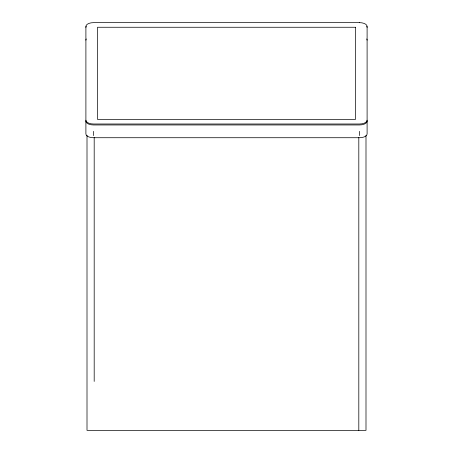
<?xml version="1.0" encoding="UTF-8"?>
<svg xmlns="http://www.w3.org/2000/svg" width="453" height="453" viewBox="0 0 453 453"><rect width="100%" height="100%" fill="white"/><g stroke="black" fill="none" stroke-linecap="round" stroke-linejoin="round"><path stroke-width="0.68" d="M365.996 135.453L365.996 430.35L87.004 430.35L87.004 135.283M359.546 131.342L359.546 135.6M358.81 137.502L358.81 430.35M94.19 137.502L94.19 381.426M93.454 131.342L93.454 135.6M85.9 40.153A7.554 3.777 0 0 1 86.268 38.986M85.9 27.384A7.554 3.777 0 0 1 86.268 26.217M85.9 121.183A7.554 3.777 0 0 0 93.454 124.96L359.546 124.96A7.554 3.777 0 0 0 367.1 121.183M366.732 38.986A7.554 3.777 0 0 1 367.1 40.153M366.732 26.217A7.554 3.777 0 0 1 367.1 27.384M85.9 120.221A7.554 3.777 0 0 0 93.454 124.003L359.546 124.003A7.554 3.777 0 0 0 367.1 120.221M359.546 22.65L93.454 22.65A7.554 3.777 0 0 0 85.9 26.427L85.9 133.946A7.554 3.777 0 0 0 93.454 137.723L359.546 137.723A7.554 3.777 0 0 0 367.1 133.946L367.1 26.427A7.554 3.777 0 0 0 359.546 22.65M355.492 27.259L97.508 27.259L97.508 119.394L355.492 119.394L355.492 27.259"/></g></svg>
